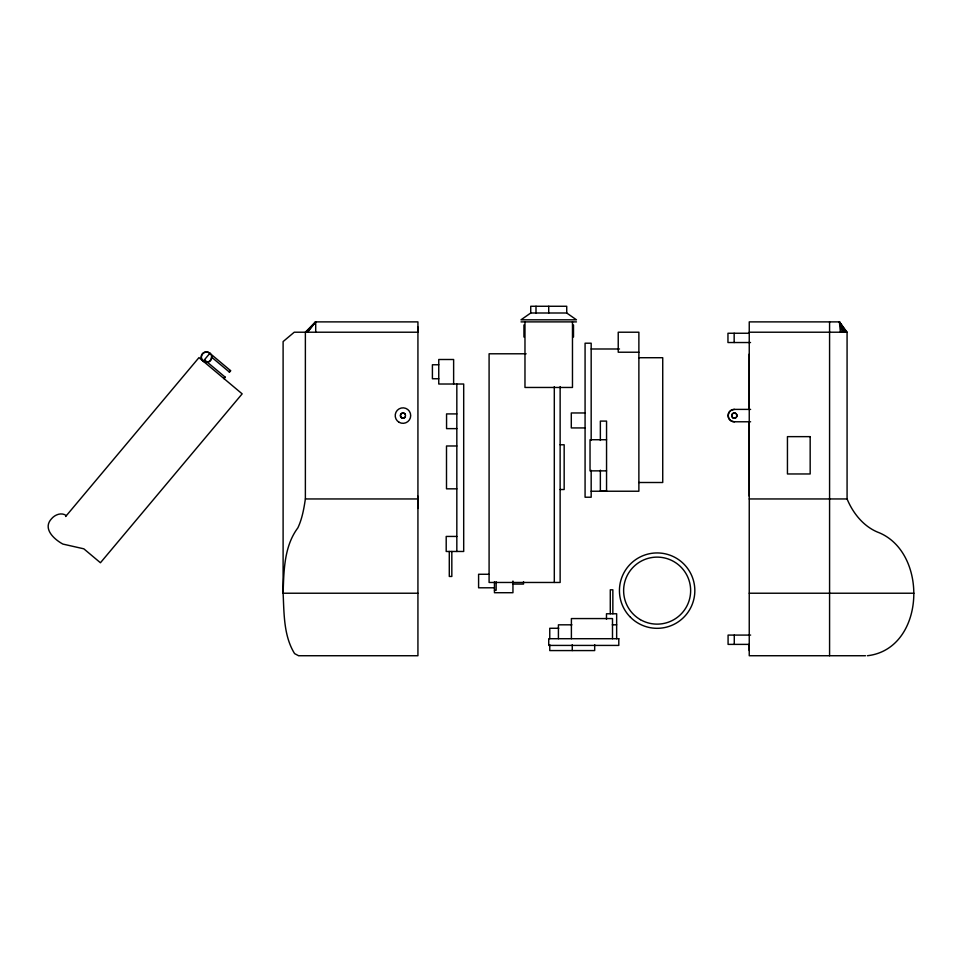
<?xml version="1.0" encoding="UTF-8"?>
<svg xmlns="http://www.w3.org/2000/svg" width="962" height="962" viewBox="0 0 962 962"><rect width="100%" height="100%" fill="white"/><g stroke="black" fill="none" stroke-linecap="round" stroke-linejoin="round"><path stroke-width="1.44" d="M734.162 342.532L734.162 333.249M749.218 409.391L749.242 354.088M749.242 650.577L749.242 645.418M417.929 327.044L417.881 332.215L294.24 332.215L283.105 341.582L283.105 593.229C284.139 613.515 283.549 635.762 294.588 653.607L298.593 655.735M865.511 655.735L749.242 655.735L749.242 321.885L839.393 321.885L847.077 332.215L847.077 498.953C853.162 513.66 864.153 527.248 879.448 532.852C928.979 554.04 924.963 649.097 867.423 655.735M299.23 655.735L417.929 655.735L417.929 321.885L315.704 321.885L305.375 332.215L305.375 498.953C303.908 508.79 302.14 518.783 297.871 527.849C283.982 546.404 283.886 570.971 283.105 593.229L417.929 593.229M307.599 332.215L315.704 321.885L315.704 332.215M65.632 516.522L198.966 357.611L242.159 393.855L100.433 562.758L83.826 548.821L62.867 544.071C54.269 539.405 42.292 528.727 51.455 518.831C54.894 514.634 61.616 512 66.354 515.656M203.247 361.207L209.884 353.294M223.809 378.451L225 377.032M229.257 371.969L230.447 370.538M224.05 378.655L225.252 377.236L204.437 359.776M306.95 332.215L315.704 321.885L305.555 332.215M306.373 332.215L315.704 321.885L305.892 332.215M530.735 312.999L521.007 319.817L576.454 319.817L566.726 312.999L530.735 312.999L530.735 306.265L566.726 306.265L566.726 312.999M207.203 362.097L208.093 361.892A5.159 5.159 0 0 0 211.412 357.936L211.448 357.034L229.497 372.174L230.688 370.743L209.644 353.09M521.007 321.885L576.454 321.885M749.242 332.215L847.077 332.215M749.133 333.249L727.957 333.249L727.957 342.532L750.528 342.532M591.173 348.99L619.504 348.99M638.876 352.224L618.229 352.224L618.229 332.215L638.876 332.215L638.876 491.233L591.173 491.233M526.142 353.788L489.093 353.788L489.093 582.467L560.137 582.467L560.137 386.604M638.876 357.72L662.734 357.72L662.734 482.503L638.876 482.503M438.756 364.766L432.407 364.766L432.407 378.751L438.756 378.751M750.613 409.391L734.246 409.391A6.193 6.193 0 0 0 728.054 415.584A6.193 6.193 0 0 0 734.246 421.777L750.601 421.777M585.076 412.963L571.296 412.963L571.296 427.934L585.076 427.934M456.83 413.913L446.56 413.913L446.56 428.631L456.83 428.631M606.553 439.73L590.031 439.73L590.031 470.863L606.553 470.863M560.137 444.769L564.165 444.769L564.165 489.526L560.137 489.526M456.83 445.983L446.5 445.983L446.5 488.828L456.83 488.828M305.375 498.953L417.929 498.953L417.929 508.453M749.242 498.953L847.077 498.953M456.83 536.435L446.2 536.435L446.2 551.466L463.696 551.466L463.696 384.018L438.756 384.018L438.756 359.499L453.631 359.499L453.631 384.018M488.684 574.266L478.595 574.266L478.595 587.794L494.444 587.794M512.95 584.078L523.52 584.078L523.52 581.637M494.444 590.247L496.151 590.247L496.151 581.733M749.242 593.229L913.9 593.229M571.933 624.819L558.417 624.819L558.417 638.708M612.289 624.819L616.654 624.819M558.766 628.27L549.759 628.27L549.759 638.684M750.625 635.088L728.078 635.088L728.078 644.384L749.242 644.384M846.548 332.215L839.393 321.885L840.403 332.215M846.043 332.215L839.393 321.885L842.351 332.215M845.538 332.215L839.393 321.885L844.107 332.215M417.881 496.164L417.929 498.953M749.218 421.777L749.242 496.164M829.581 321.885L829.581 655.735M734.271 635.088L734.271 644.384M616.654 638.708L616.654 613.768L606.481 613.768L606.481 619.287M612.854 613.768L612.854 589.802L610.281 589.802L610.281 613.768M612.493 638.708L612.493 618.566L571.392 618.566L571.392 638.708M600.36 440.428L600.36 421.091L606.553 421.091L606.553 491.005L600.36 491.005L600.36 470.177M594.684 644.624L594.684 650.577L549.759 650.577L549.759 644.624M591.173 440.404L591.173 343.206L585.076 343.206L585.076 497.222L591.173 497.222L591.173 470.31M573.508 324.928L573.508 337.061M572.474 321.885L572.474 387.458L524.975 387.458L524.975 321.885M572.27 644.624L572.27 650.577M554.304 386.676L554.304 582.467M548.725 306.265L548.725 312.999M536.002 306.265L536.002 312.999M523.941 324.928L523.941 337.061M512.95 581.024L512.95 592.712L494.444 592.712L494.444 581.733M456.83 384.018L456.83 551.466M451.827 551.466L451.827 576.454L449.29 576.454L449.29 551.466M202.092 360.004A5.159 5.159 0 0 1 203.367 352.813A5.159 5.159 0 0 1 210.558 354.076M736.688 414.297A2.585 2.585 0 0 1 736.688 416.871M736.279 417.412A2.585 2.585 0 0 1 732.635 417.412A2.585 2.585 0 0 1 732.635 413.756A2.585 2.585 0 0 1 736.279 413.756M734.451 421.777A6.193 6.193 0 0 1 728.258 415.584A6.193 6.193 0 0 1 734.451 409.391M405.375 416.871A2.585 2.585 0 0 1 401.479 417.556A2.585 2.585 0 0 1 401.479 413.612A2.585 2.585 0 0 1 405.375 414.297M211.712 356.794L211.652 358.141A5.159 5.159 0 0 1 208.333 362.097L207.022 362.385A5.159 5.159 0 0 1 201.419 357.696A5.159 5.159 0 0 1 206.121 352.104A5.159 5.159 0 0 1 211.712 356.794M810.172 436.64L787.445 436.64L787.445 473.965L810.172 473.965L810.172 436.64M618.794 638.708L548.725 638.708L548.725 645.418L618.794 645.418L618.794 638.708M732.96 417.821A2.585 2.585 0 0 0 736.832 415.584A2.585 2.585 0 0 0 732.96 413.347A2.585 2.585 0 0 0 732.96 417.821M630.483 617.279A37.686 37.686 0 0 0 693.542 600.384A37.686 37.686 0 0 0 647.378 554.22A37.686 37.686 0 0 0 630.483 617.279M640.379 619.648A33.514 33.514 0 0 0 690.644 590.632A33.514 33.514 0 0 0 640.379 561.604A33.514 33.514 0 0 0 640.379 619.648M399.086 422.294A7.744 7.744 0 0 0 410.702 415.584A7.744 7.744 0 0 0 399.086 408.874A7.744 7.744 0 0 0 399.086 422.294M401.623 417.821A2.585 2.585 0 0 0 405.495 415.584A2.585 2.585 0 0 0 401.623 413.347A2.585 2.585 0 0 0 401.623 417.821"/></g></svg>
